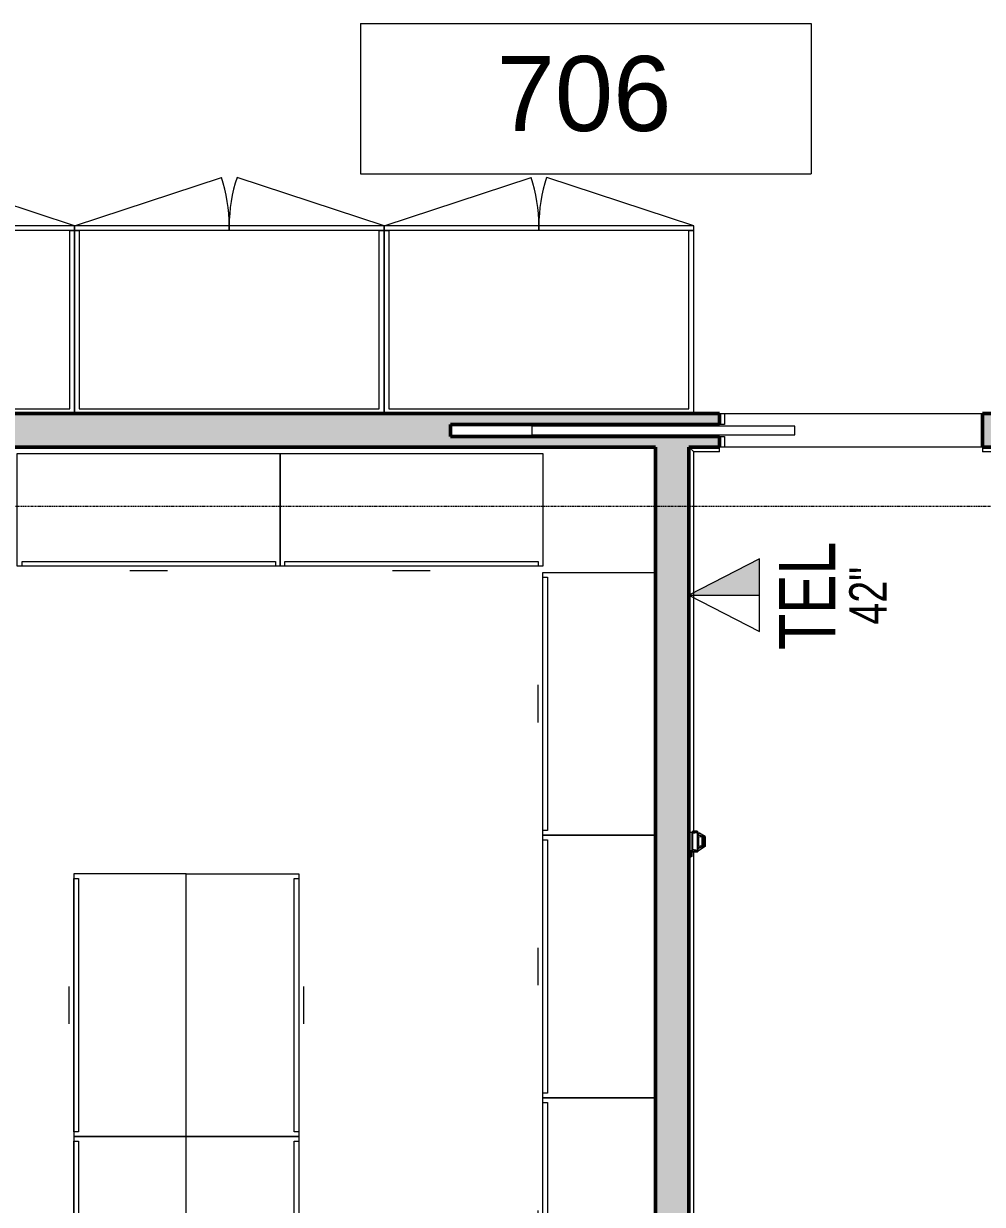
# Model space of a CAD drawing. Header units: inches. Extents: x -1106 to 1409, y -1111 to 918.
# Drawn here: x 448.4 to 601.7, y 411 to 599.7 of the extents above; entities that cross this region are included whole.
import ezdxf

# ---------------------------------------------------------------- set-up
doc = ezdxf.new("R2010")
doc.units = ezdxf.units.IN
doc.header["$MEASUREMENT"] = 0
doc.linetypes.add('Grid Line 1_4_', pattern=[0.4375, 0.25, -0.0625, 0.0625, -0.0625])
for name, color, linetype, lineweight in [('A-ANNO-NOTE', 131, 'Continuous', 9), ('A-AREA-IDEN', 2, 'Continuous', 9), ('A-DOOR', 31, 'Continuous', 13), ('A-DOOR-FRAM', 31, 'Continuous', 20), ('A-WALL-PATT', 111, 'Continuous', 13), ('I-FURN', 30, 'Continuous', 9), ('I-WALL', 2, 'Continuous', 13), ('Q-CASE', 31, 'Continuous', 9), ('Q-SPCQ', 91, 'Continuous', 13), ('S-GRID', 1, 'Continuous', 9)]:
    doc.layers.add(name, color=color, linetype=linetype, lineweight=lineweight)
doc.styles.add('Arial_1', font='arial.ttf', dxfattribs={"width": 0.75, "height": 9})
doc.styles.add('Arial_2', font='arial.ttf', dxfattribs={"width": 0.75, "height": 6})
doc.styles.add('Arial_3', font='arial.ttf', dxfattribs={"height": 12})

# ---------------------------------------------------------------- blocks, each defined once
blk = doc.blocks.new('Single-Pocket - 42_ x 96_-4614893-7TH FLOOR TELECOM UNDERFLOOR ROUTING PLAN')
at = {"layer": 'A-DOOR', "color": 133, "lineweight": 20}
for p, q in [((-51, 0.6875), (-51, -0.6875)), ((-9, 0.6875), (-51, 0.6875)), ((-9, -0.6875), (-9, 0.6875)), ((-51, -0.6875), (-9, -0.6875))]:
    blk.add_line(p, q, dxfattribs=at)
at = {"layer": 'A-DOOR-FRAM', "color": 133}
for p, q in [((-21, 2.6875), (-20.25, 2.6875)), ((-20.25, 2.6875), (-20.25, 0.9625)), ((-20.25, 0.9625), (-21, 0.9625)), ((-21, -0.9625), (-20.25, -0.9625)), ((-20.25, -0.9625), (-20.25, -2.6875)), ((-20.25, -2.6875), (-21, -2.6875))]:
    blk.add_line(p, q, dxfattribs=at)
blk = doc.blocks.new('Generic Model Wood Closet - 2_-6__ x 4_-1 1_2__-3487227-7TH FLOOR TELECOM UNDERFLOOR ROUTING PLAN')
at = {"layer": 'Q-CASE', "color": 53}
for p, q in [((-24.75, 15), (-1.25, 22.76)), ((24.75, 15), (1.25, 22.76)), ((24.75, 15), (-24.75, 15)), ((-24.75, 15), (-24.75, -15)), ((24, 14.25), (-24, 14.25)), ((-24, 14.25), (-24, -14.25)), ((24, 14.25), (-24, 14.25)), ((-24, 14.25), (-24, -14.25)), ((24, -14.25), (24, 14.25)), ((24, -14.25), (24, 14.25)), ((24.75, -15), (24.75, 15)), ((-24.75, -15), (24.75, -15)), ((-24, -14.25), (24, -14.25)), ((-24, -14.25), (24, -14.25))]:
    blk.add_line(p, q, dxfattribs=at)
at = {"layer": 'Q-CASE', "color": 133, "lineweight": 20}
for p, q in [((0, 15), (-24.75, 15)), ((-24.75, 15), (-24.75, 14.25)), ((-24.75, 14.25), (-24, 14.25)), ((-24.75, 14.25), (-24.75, -15)), ((-24, 14.25), (-24.75, 14.25)), ((24.75, 15), (0, 15)), ((0, 15), (0, 14.25)), ((0, 14.25), (0, 15)), ((24, 14.25), (24.75, 14.25)), ((24.75, 14.25), (24, 14.25)), ((24.75, 14.25), (24.75, 15)), ((24.75, -15), (24.75, 14.25))]:
    blk.add_line(p, q, dxfattribs=at)
at = {"layer": 'Q-CASE', "color": 53}
for centre, start, end in [((-24.75, 15), 360, 18.2748), ((24.75, 15), 161.7252, 180)]:
    blk.add_arc(centre, 24.75, start, end, dxfattribs=at)
blk = doc.blocks.new('Cabinet File - Lateral 4 Drawer - 42_ x 18_ x 60_-V38-7TH FLOOR TELECOM UNDERFLOOR ROUTING PLAN')
at = {"layer": 'I-FURN', "color": 53}
for p, q in [((-28.09, 27.78), (-28.09, 45.78)), ((-28.09, 45.78), (13.91, 45.78)), ((-27.34, 45.78), (13.16, 45.78)), ((-27.34, 45.03), (-27.34, 45.78)), ((-10.09, 46.53), (-4.09, 46.53)), ((13.16, 45.78), (13.16, 45.03)), ((13.91, 45.78), (13.91, 27.78)), ((13.16, 45.03), (-27.34, 45.03)), ((13.91, 27.78), (-28.09, 27.78))]:
    blk.add_line(p, q, dxfattribs=at)
blk = doc.blocks.new('Cabinet File - Lateral 4 Drawer - 42_ x 18_ x 60_-3218930-7TH FLOOR TELECOM UNDERFLOOR ROUTING PLAN')
at = {"layer": 'I-FURN', "color": 53}
for p, q in [((-28.09, 27.78), (-28.09, 45.78)), ((-28.09, 45.78), (13.91, 45.78)), ((-27.34, 45.78), (13.16, 45.78)), ((-27.34, 45.03), (-27.34, 45.78)), ((-10.09, 46.53), (-4.09, 46.53)), ((13.16, 45.78), (13.16, 45.03)), ((13.91, 45.78), (13.91, 27.78)), ((13.16, 45.03), (-27.34, 45.03))]:
    blk.add_line(p, q, dxfattribs=at)
blk = doc.blocks.new('Cabinet File - Lateral 4 Drawer - 42_ x 18_ x 60_-2387364-7TH FLOOR TELECOM UNDERFLOOR ROUTING PLAN')
at = {"layer": 'I-FURN', "color": 53}
for p, q in [((-28.09, -27.78), (-28.09, -45.78)), ((13.91, -27.78), (-28.09, -27.78)), ((13.91, -45.78), (13.91, -27.78)), ((-27.34, -45.03), (13.16, -45.03)), ((-27.34, -45.78), (-27.34, -45.03)), ((13.16, -45.03), (13.16, -45.78)), ((-28.09, -45.78), (13.91, -45.78)), ((13.16, -45.78), (-27.34, -45.78)), ((-10.09, -46.53), (-4.09, -46.53))]:
    blk.add_line(p, q, dxfattribs=at)
blk = doc.blocks.new('Wall_mounted_phone_5550 - 11ZPHO02_dwg-3555878-7TH FLOOR TELECOM UNDERFLOOR ROUTING PLAN')
at = {"layer": 'Q-SPCQ', "lineweight": 9}
for p, q in [((1.47, -0.44), (1.47, 0)), ((-2.36, -0.03), (-2.48, -0.25)), ((-2.36, -0.47), (-2.48, -0.25)), ((-2.04, -0.25), (-2.48, -0.25)), ((-2.1, -0.03), (-2.36, -0.03)), ((-2.2, -0.03), (-2.36, -0.03)), ((-1.92, -0.03), (-2.36, -0.03)), ((-2.11, -0.47), (-2.36, -0.47)), ((-1.92, -0.47), (-2.36, -0.47)), ((-2.2, -0.03), (-1.74, -0.03)), ((-2.2, -0.47), (-2.11, -0.47)), ((-1.68, -0.47), (-2.11, -0.47)), ((-1.92, -0.03), (-2.04, -0.25)), ((-1.92, -0.47), (-2.04, -0.25)), ((-2.04, -0.25), (-1.47, -0.25)), ((-1.47, -0.03), (-1.92, -0.03)), ((-1.92, -0.47), (-1.68, -0.47)), ((-1.92, -0.47), (-1.52, -0.47)), ((-1.68, -0.47), (-1.53, -0.47)), ((-1.53, -0.47), (-1.66, -0.63)), ((-1.61, -0.58), (-1.66, -0.63)), ((-1.66, -1.25), (-1.66, -0.63)), ((-1.66, -0.63), (-1.53, -0.63)), ((-1.66, -1.31), (-1.66, -1.25)), ((-1.66, -1.25), (-1.53, -1.41)), ((-1.66, -1.25), (-1.53, -1.31)), ((-1.53, -1.44), (-1.66, -1.31)), ((-1.53, -1.44), (-1.66, -1.31)), ((-1.53, -0.47), (-1.47, -0.44)), ((1.53, -0.47), (-1.53, -0.47)), ((-1.53, -0.47), (-1.53, -0.63)), ((-1.53, -0.63), (1.53, -0.63)), ((-1.53, -1.31), (-1.53, -0.63)), ((1.53, -1.31), (-1.53, -1.31)), ((-1.53, -1.41), (-1.53, -1.31)), ((-1.53, -1.41), (-1.41, -1.33)), ((1.53, -1.41), (-1.53, -1.41)), ((-1.53, -1.44), (-1.53, -1.41)), ((-1.41, -1.44), (-1.53, -1.44)), ((-1.47, -0.44), (-1.47, 0)), ((1.47, -0.44), (-1.47, -0.44)), ((-1.41, -1.33), (-1.28, -0.63)), ((-1.34, -1.44), (-1.41, -1.44)), ((-1.34, -1.41), (-1.35, -1.56)), ((-1.3, -1.41), (-1.35, -1.56)), ((-1.34, -1.59), (-1.35, -1.56)), ((-1.33, -1.57), (-1.34, -1.69)), ((-1.34, -1.59), (-1.34, -1.61)), ((-1.34, -1.61), (-1.34, -1.62)), ((-1.34, -1.61), (-1.34, -1.62)), ((-1.34, -1.62), (-1.34, -1.69)), ((-1.34, -1.69), (-1.34, -1.62)), ((-0.8, -2.61), (-1.34, -1.69)), ((-0.75, -2.42), (-1.13, -1.41)), ((-1.13, -1.41), (-1.08, -1.54)), ((-0.75, -2.42), (-1.08, -1.54)), ((-0.89, -2.04), (-1.08, -1.54)), ((-1.03, -1.41), (-1, -1.52)), ((-0.85, -2.04), (-1, -1.52)), ((-0.8, -1.41), (-0.79, -1.51)), ((-0.69, -2.04), (-0.79, -1.51)), ((0.79, -1.51), (-0.79, -1.51)), ((0.69, -2.04), (0.79, -1.51)), ((0.75, -2.42), (1.13, -1.41)), ((0.75, -2.42), (1.08, -1.54)), ((0.8, -1.41), (0.79, -1.51)), ((0.8, -2.61), (1.34, -1.69)), ((0.85, -2.04), (1, -1.52)), ((0.89, -2.04), (1.08, -1.54)), ((1.03, -1.41), (1, -1.52)), ((1.13, -1.41), (1.08, -1.54)), ((1.41, -1.33), (1.28, -0.63)), ((1.3, -1.4), (1.35, -1.56)), ((1.33, -1.57), (1.34, -1.69)), ((1.34, -1.4), (1.35, -1.56)), ((1.34, -1.44), (1.41, -1.44)), ((1.34, -1.59), (1.35, -1.56)), ((1.34, -1.59), (1.34, -1.61)), ((1.34, -1.61), (1.34, -1.62)), ((1.34, -1.61), (1.34, -1.62)), ((1.34, -1.62), (1.34, -1.69)), ((1.34, -1.69), (1.34, -1.62)), ((1.53, -1.41), (1.41, -1.33)), ((1.41, -1.44), (1.53, -1.44)), ((1.53, -0.47), (1.47, -0.44)), ((1.53, -0.47), (1.66, -0.63)), ((1.53, -0.47), (1.53, -0.63)), ((1.53, -1.31), (1.53, -0.63)), ((1.53, -0.63), (1.66, -0.63)), ((1.53, -1.41), (1.66, -1.25)), ((1.66, -1.25), (1.53, -1.31)), ((1.53, -1.44), (1.66, -1.31)), ((1.53, -1.44), (1.66, -1.31)), ((1.53, -1.41), (1.53, -1.31)), ((1.53, -1.44), (1.53, -1.41)), ((1.61, -0.58), (1.66, -0.63)), ((1.66, -1.25), (1.66, -0.63)), ((1.66, -1.31), (1.66, -1.25)), ((-0.77, -2.31), (-0.89, -2.04)), ((-0.71, -2.26), (-0.85, -2.04)), ((-0.8, -2.61), (-0.74, -2.53)), ((0.8, -2.61), (-0.8, -2.61)), ((-0.77, -2.31), (-0.71, -2.26)), ((0.77, -2.31), (-0.77, -2.31)), ((-0.77, -2.31), (-0.75, -2.42)), ((-0.75, -2.42), (-0.74, -2.53)), ((-0.74, -2.53), (0.74, -2.53)), ((-0.71, -2.26), (-0.59, -2.22)), ((-0.59, -2.22), (-0.69, -2.04)), ((0.69, -2.04), (-0.69, -2.04)), ((-0.59, -2.22), (0.59, -2.22)), ((0.59, -2.22), (0.69, -2.04)), ((0.71, -2.26), (0.59, -2.22)), ((0.71, -2.26), (0.85, -2.04)), ((0.77, -2.31), (0.71, -2.26)), ((0.75, -2.42), (0.74, -2.53)), ((0.8, -2.61), (0.74, -2.53)), ((0.77, -2.31), (0.75, -2.42)), ((0.77, -2.31), (0.89, -2.04))]:
    blk.add_line(p, q, dxfattribs=at)
blk = doc.blocks.new('Wall_mounted_phone_5550 - Wall_mounted_phone_5550-3555884-7TH FLOOR TELECOM UNDERFLOOR ROUTING PLAN')
blk.add_blockref('Wall_mounted_phone_5550 - 11ZPHO02_dwg-3555878-7TH FLOOR TELECOM UNDERFLOOR ROUTING PLAN', (0, 0))
blk = doc.blocks.new('18433_1 - AEO NY - CENTRAL_rvt-1-7TH FLOOR TELECOM UNDERFLOOR ROUTING PLAN')
at = {"layer": 'A-WALL-PATT'}
h = blk.add_hatch(color=253, dxfattribs=at)
h.paths.add_polyline_path([(615.18, 532.01), (615.18, 537.38), (601.68, 537.38), (601.68, 532.01), (608.65, 532.01)], flags=0)
h.paths.add_polyline_path([(549.41, 532.01), (559.68, 532.01), (559.68, 533.73), (516.68, 533.73), (516.68, 535.66), (559.68, 535.66), (559.68, 537.38), (368.42, 537.38), (368.42, 535.66), (411.42, 535.66), (411.42, 533.73), (368.42, 533.73), (368.42, 532.01), (548.14, 532.01)], flags=0)
h.paths.add_polyline_path([(326.42, 532.01), (326.42, 537.38), (317.04, 537.38), (317.04, 532.01), (322.58, 532.01)], flags=0)
h = blk.add_hatch(color=253, dxfattribs=at)
h.paths.add_polyline_path([(554.78, 47.38), (554.78, 290.76), (553.06, 290.76), (553.06, 249.76), (551.13, 249.76), (551.13, 290.76), (549.41, 290.76), (549.41, 47.38)], flags=0)
h.paths.add_polyline_path([(549.41, 330.76), (554.78, 330.76), (554.78, 532.01), (549.41, 532.01), (549.41, 367.33)], flags=0)
at = {"layer": 'A-WALL-PATT', "lineweight": 9}
for p, q in [((554.78, 532.01), (555.53, 531.26)), ((555.53, 531.26), (554.78, 532.01)), ((555.53, 470.62), (555.53, 531.26)), ((559.68, 531.26), (555.53, 531.26)), ((559.68, 531.26), (559.68, 532.01)), ((601.68, 532.01), (601.68, 531.26)), ((606.4, 531.26), (601.68, 531.26)), ((555.53, 330.76), (555.53, 467.3))]:
    blk.add_line(p, q, dxfattribs=at)
at = {"layer": 'I-WALL', "color": 213, "lineweight": 50}
for p, q in [((559.68, 537.38), (368.42, 537.38)), ((559.68, 535.66), (559.68, 537.38)), ((615.18, 537.38), (601.68, 537.38)), ((601.68, 537.38), (601.68, 532.01)), ((516.68, 533.73), (516.68, 535.66)), ((516.68, 535.66), (559.68, 535.66)), ((559.68, 533.73), (516.68, 533.73)), ((559.68, 532.01), (559.68, 533.73)), ((368.42, 532.01), (549.41, 532.01)), ((549.41, 532.01), (549.41, 330.76)), ((554.78, 330.76), (554.78, 532.01)), ((554.78, 532.01), (559.68, 532.01)), ((601.68, 532.01), (606.4, 532.01))]:
    blk.add_line(p, q, dxfattribs=at)
at = {"layer": 'I-WALL', "color": 253}
for p, q in [((559.68, 537.38), (601.68, 537.38)), ((601.68, 532.01), (559.68, 532.01))]:
    blk.add_line(p, q, dxfattribs=at)
at = {"layer": 'S-GRID', "linetype": 'Grid Line 1_4_'}
blk.add_line((965.79, 522.51), (-931.82, 522.51), dxfattribs=at)
at = {"color": 53, "lineweight": 9}
for name, p in [('Generic Model Wood Closet - 2_-6__ x 4_-1 1_2__-3487227-7TH FLOOR TELECOM UNDERFLOOR ROUTING PLAN', (431.78, 552.38)), ('Generic Model Wood Closet - 2_-6__ x 4_-1 1_2__-3487227-7TH FLOOR TELECOM UNDERFLOOR ROUTING PLAN', (481.28, 552.38)), ('Generic Model Wood Closet - 2_-6__ x 4_-1 1_2__-3487227-7TH FLOOR TELECOM UNDERFLOOR ROUTING PLAN', (530.78, 552.38)), ('Single-Pocket - 42_ x 96_-4614893-7TH FLOOR TELECOM UNDERFLOOR ROUTING PLAN', (580.68, 534.69))]:
    blk.add_blockref(name, p, dxfattribs=at)
for name, p, rotation in [('Cabinet File - Lateral 4 Drawer - 42_ x 18_ x 60_-V38-7TH FLOOR TELECOM UNDERFLOOR ROUTING PLAN', (461.32, 558.79), 180), ('Cabinet File - Lateral 4 Drawer - 42_ x 18_ x 60_-V38-7TH FLOOR TELECOM UNDERFLOOR ROUTING PLAN', (503.32, 558.79), 180), ('Cabinet File - Lateral 4 Drawer - 42_ x 18_ x 60_-3218930-7TH FLOOR TELECOM UNDERFLOOR ROUTING PLAN', (577.19, 498.09), 90.00000000000007), ('Cabinet File - Lateral 4 Drawer - 42_ x 18_ x 60_-3218930-7TH FLOOR TELECOM UNDERFLOOR ROUTING PLAN', (577.19, 456.09), 90.00000000000007), ('Wall_mounted_phone_5550 - Wall_mounted_phone_5550-3555884-7TH FLOOR TELECOM UNDERFLOOR ROUTING PLAN', (554.78, 468.96), 89.99999999999967), ('Cabinet File - Lateral 4 Drawer - 42_ x 18_ x 60_-2387364-7TH FLOOR TELECOM UNDERFLOOR ROUTING PLAN', (502.2, 435.72), 269.9999999999995), ('Cabinet File - Lateral 4 Drawer - 42_ x 18_ x 60_-V38-7TH FLOOR TELECOM UNDERFLOOR ROUTING PLAN', (446.63, 435.72), 269.9999999999997), ('Cabinet File - Lateral 4 Drawer - 42_ x 18_ x 60_-3218930-7TH FLOOR TELECOM UNDERFLOOR ROUTING PLAN', (577.19, 414.09), 90.00000000000007), ('Cabinet File - Lateral 4 Drawer - 42_ x 18_ x 60_-2387364-7TH FLOOR TELECOM UNDERFLOOR ROUTING PLAN', (502.2, 393.72), 269.9999999999995), ('Cabinet File - Lateral 4 Drawer - 42_ x 18_ x 60_-V38-7TH FLOOR TELECOM UNDERFLOOR ROUTING PLAN', (446.63, 393.72), 269.9999999999997)]:
    blk.add_blockref(name, p, dxfattribs=dict(at, rotation=rotation))
blk = doc.blocks.new('Room Tag - Room Tag-84095-7TH FLOOR TELECOM UNDERFLOOR ROUTING PLAN')
at = {"layer": 'A-AREA-IDEN'}
for p, q in [((-0.375, -0.0625), (-0.375, -0.3125)), ((-0.375, -0.0625), (0.375, -0.0625)), ((0.375, -0.0625), (0.375, -0.3125)), ((-0.375, -0.3125), (0.375, -0.3125))]:
    blk.add_line(p, q, dxfattribs=at)

msp = doc.modelspace()

# ---------------------------------------------------------------- block references
at = {"lineweight": 5}
msp.add_blockref('18433_1 - AEO NY - CENTRAL_rvt-1-7TH FLOOR TELECOM UNDERFLOOR ROUTING PLAN', (0, 0), dxfattribs=at)

# ---------------------------------------------------------------- next in the draw order: hatches: boundary and pattern name
at = {"layer": 'A-ANNO-NOTE'}
msp.add_hatch(color=256, dxfattribs=at).paths.add_polyline_path([(566.03, 508.38), (566.03, 514.19), (554.78, 508.38)], flags=0)

# ---------------------------------------------------------------- next in the draw order: linework, layer by layer
for p, q in [((566.03, 514.19), (554.78, 508.38)), ((566.03, 508.38), (566.03, 514.19)), ((554.78, 508.38), (566.03, 508.38))]:
    msp.add_line(p, q, dxfattribs=at)
at = {"layer": 'A-ANNO-NOTE', "lineweight": 20}
for p, q in [((566.03, 514.19), (554.78, 508.38)), ((566.03, 502.57), (566.03, 514.19)), ((554.78, 508.38), (566.03, 502.57))]:
    msp.add_line(p, q, dxfattribs=at)

# ---------------------------------------------------------------- next in the draw order: block references
at = {"layer": 'A-AREA-IDEN', "xscale": 95.99999999999994, "yscale": 95.99999999999994, "zscale": 95.99999999999994}
msp.add_blockref('Room Tag - Room Tag-84095-7TH FLOOR TELECOM UNDERFLOOR ROUTING PLAN', (538.29, 605.72), dxfattribs=at)

# ---------------------------------------------------------------- next in the draw order: texts
at = {"layer": 'A-ANNO-NOTE', "attachment_point": 1, "rotation": 90}
for s, insert, char_height, width, style in [('TEL', (569.15, 499.62), 9, 21.1343, 'Arial_1'), ('42"', (580.4, 503.66), 6, 11.3625, 'Arial_2')]:
    msp.add_mtext(s, dxfattribs=dict(at, insert=insert, char_height=char_height, width=width, style=style))
at = {"layer": 'A-AREA-IDEN', "insert": (524.01, 594.55), "char_height": 12, "width": 33.633, "attachment_point": 1, "style": 'Arial_3'}
msp.add_mtext('706', dxfattribs=at)

doc.saveas('drawing.dxf')
